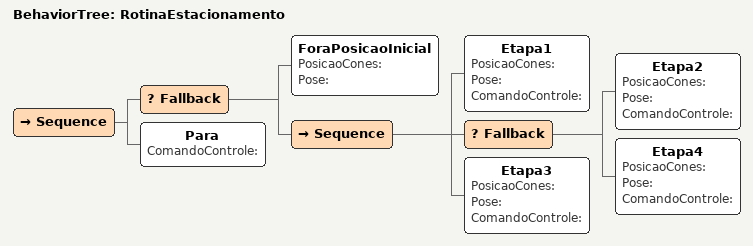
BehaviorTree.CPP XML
<?xml version="1.0" encoding="UTF-8"?>
<root BTCPP_format="3">
    <BehaviorTree ID="RotinaEstacionamento">
        <Sequence>
            <Fallback>
                <ForaPosicaoInicial PosicaoCones="" Pose="" /> <!--verifica se NÃO está na posição inicial-->
                <Sequence>
                    <Etapa1 PosicaoCones="" Pose="" ComandoControle=""/> <!--ré com volante para direita-->
                    <Fallback>
                        <Etapa2 PosicaoCones="" Pose="" ComandoControle=""/> <!-- ré pra esquerda, sucesso se fica paralelo-->
                        <Etapa4 PosicaoCones="" Pose="" ComandoControle=""/> <!--vai pra frente com volante pra direita-->
                    </Fallback>
                    <Etapa3 PosicaoCones="" Pose="" ComandoControle=""/> <!-- vai pra frente com volante reto até o centro (mais proximo)-->
                </Sequence>
            </Fallback>
            <Para ComandoControle=""/> <!--se não está na posição inicial, ou algo deu errado, sai do fallback e vem pra ca (se pa melhor só parar)-->
        </Sequence>
    </BehaviorTree>

</root>
